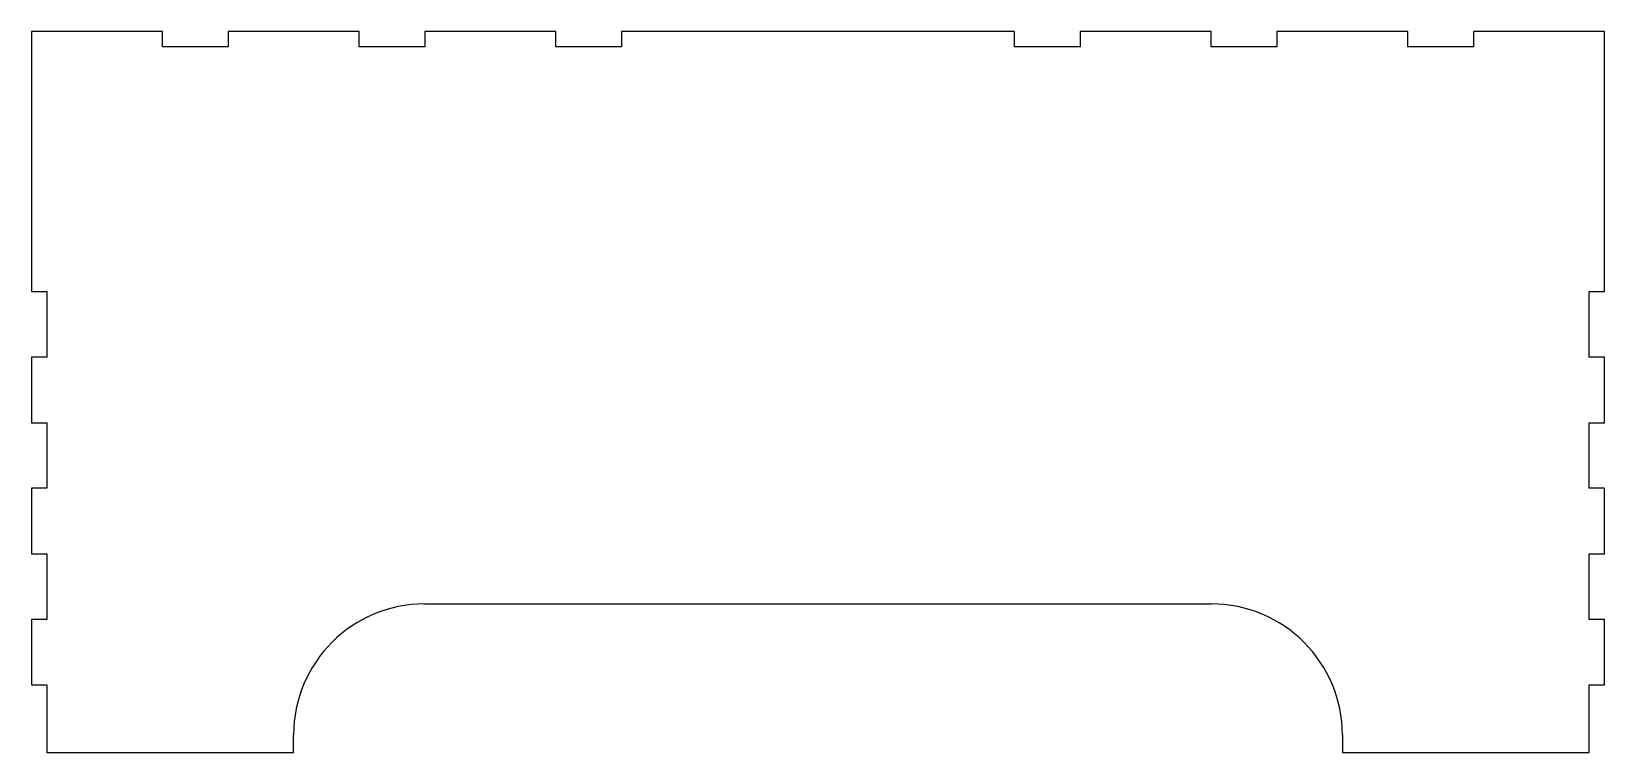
# Model space of a CAD drawing. Header units: millimetres. Extents: x -610 to 0, y 279 to 558.
import ezdxf

# ---------------------------------------------------------------- set-up
doc = ezdxf.new("R2010")
doc.units = ezdxf.units.MM
doc.layers.get('0').update_dxf_attribs({"linetype": 'CONTINUOUS'})

msp = doc.modelspace()

# ---------------------------------------------------------------- linework, layer by layer
for p, q in [((-558.8, 558, 0), (-609.59, 558)), ((-609.59, 558), (-609.59, 457.2)), ((-558.8, 552, 0), (-558.8, 558, 0)), ((-482.6, 558, 0), (-533.4, 558, 0)), ((-533.4, 558, 0), (-533.4, 552, 0)), ((-482.6, 552, 0), (-482.6, 558, 0)), ((-406.4, 558, 0), (-457.2, 558, 0)), ((-457.2, 558, 0), (-457.2, 552, 0)), ((-406.4, 552, 0), (-406.4, 558, 0)), ((-228.6, 558, 0), (-381, 558, 0)), ((-381, 558, 0), (-381, 552, 0)), ((-228.6, 552, 0), (-228.6, 558, 0)), ((-152.4, 558, 0), (-203.2, 558, 0)), ((-203.2, 558, 0), (-203.2, 552, 0)), ((-152.4, 552, 0), (-152.4, 558, 0)), ((-76.2, 558, 0), (-127, 558, 0)), ((-127, 558, 0), (-127, 552, 0)), ((-76.2, 552, 0), (-76.2, 558, 0)), ((0, 558), (-50.8, 558, 0)), ((-50.8, 558, 0), (-50.8, 552, 0)), ((0, 457.2), (0, 558)), ((-533.4, 552, 0), (-558.8, 552, 0)), ((-457.2, 552, 0), (-482.6, 552, 0)), ((-381, 552, 0), (-406.4, 552, 0)), ((-203.2, 552, 0), (-228.6, 552, 0)), ((-127, 552, 0), (-152.4, 552, 0)), ((-50.8, 552, 0), (-76.2, 552, 0)), ((-609.59, 457.2), (-603.59, 457.2)), ((-603.59, 457.2), (-603.59, 431.8)), ((-6, 431.8), (-6, 457.2)), ((-6, 457.2), (0, 457.2)), ((-603.59, 431.8), (-609.59, 431.8)), ((-609.59, 431.8), (-609.59, 406.4)), ((0, 431.8), (-6, 431.8)), ((0, 406.4), (0, 431.8)), ((-609.59, 406.4), (-603.59, 406.4)), ((-603.59, 406.4), (-603.59, 381)), ((-6, 381), (-6, 406.4)), ((-6, 406.4), (0, 406.4)), ((-609.59, 381), (-609.59, 355.6)), ((-603.59, 381), (-609.59, 381)), ((0, 381), (-6, 381)), ((0, 355.6), (0, 381)), ((-609.59, 355.6), (-603.59, 355.6)), ((-603.59, 355.6), (-603.59, 342.9)), ((-6, 330.2), (-6, 355.6)), ((-6, 355.6), (0, 355.6)), ((-603.59, 342.9), (-603.6, 342.9)), ((-603.6, 342.9), (-603.6, 330.2)), ((-457.2, 336.2), (-152.4, 336.2)), ((-603.6, 330.2), (-609.59, 330.2)), ((-609.59, 330.2), (-609.59, 304.8)), ((0, 330.2), (-6, 330.2)), ((0, 304.8), (0, 330.2)), ((-609.59, 304.8), (-603.6, 304.8)), ((-603.6, 304.8), (-603.6, 278.6)), ((-6, 278.6), (-6, 304.8)), ((-6, 304.8), (0, 304.8)), ((-508, 278.6), (-508, 285.4)), ((-101.6, 285.4), (-101.6, 278.6)), ((-603.6, 278.6), (-508, 278.6)), ((-101.6, 278.6), (-6, 278.6))]:
    msp.add_line(p, q)
for centre, start, end in [((-457.2, 285.4), 90, 180), ((-152.4, 285.4), 0, 90)]:
    msp.add_arc(centre, 50.8, start, end)

doc.saveas('drawing.dxf')
